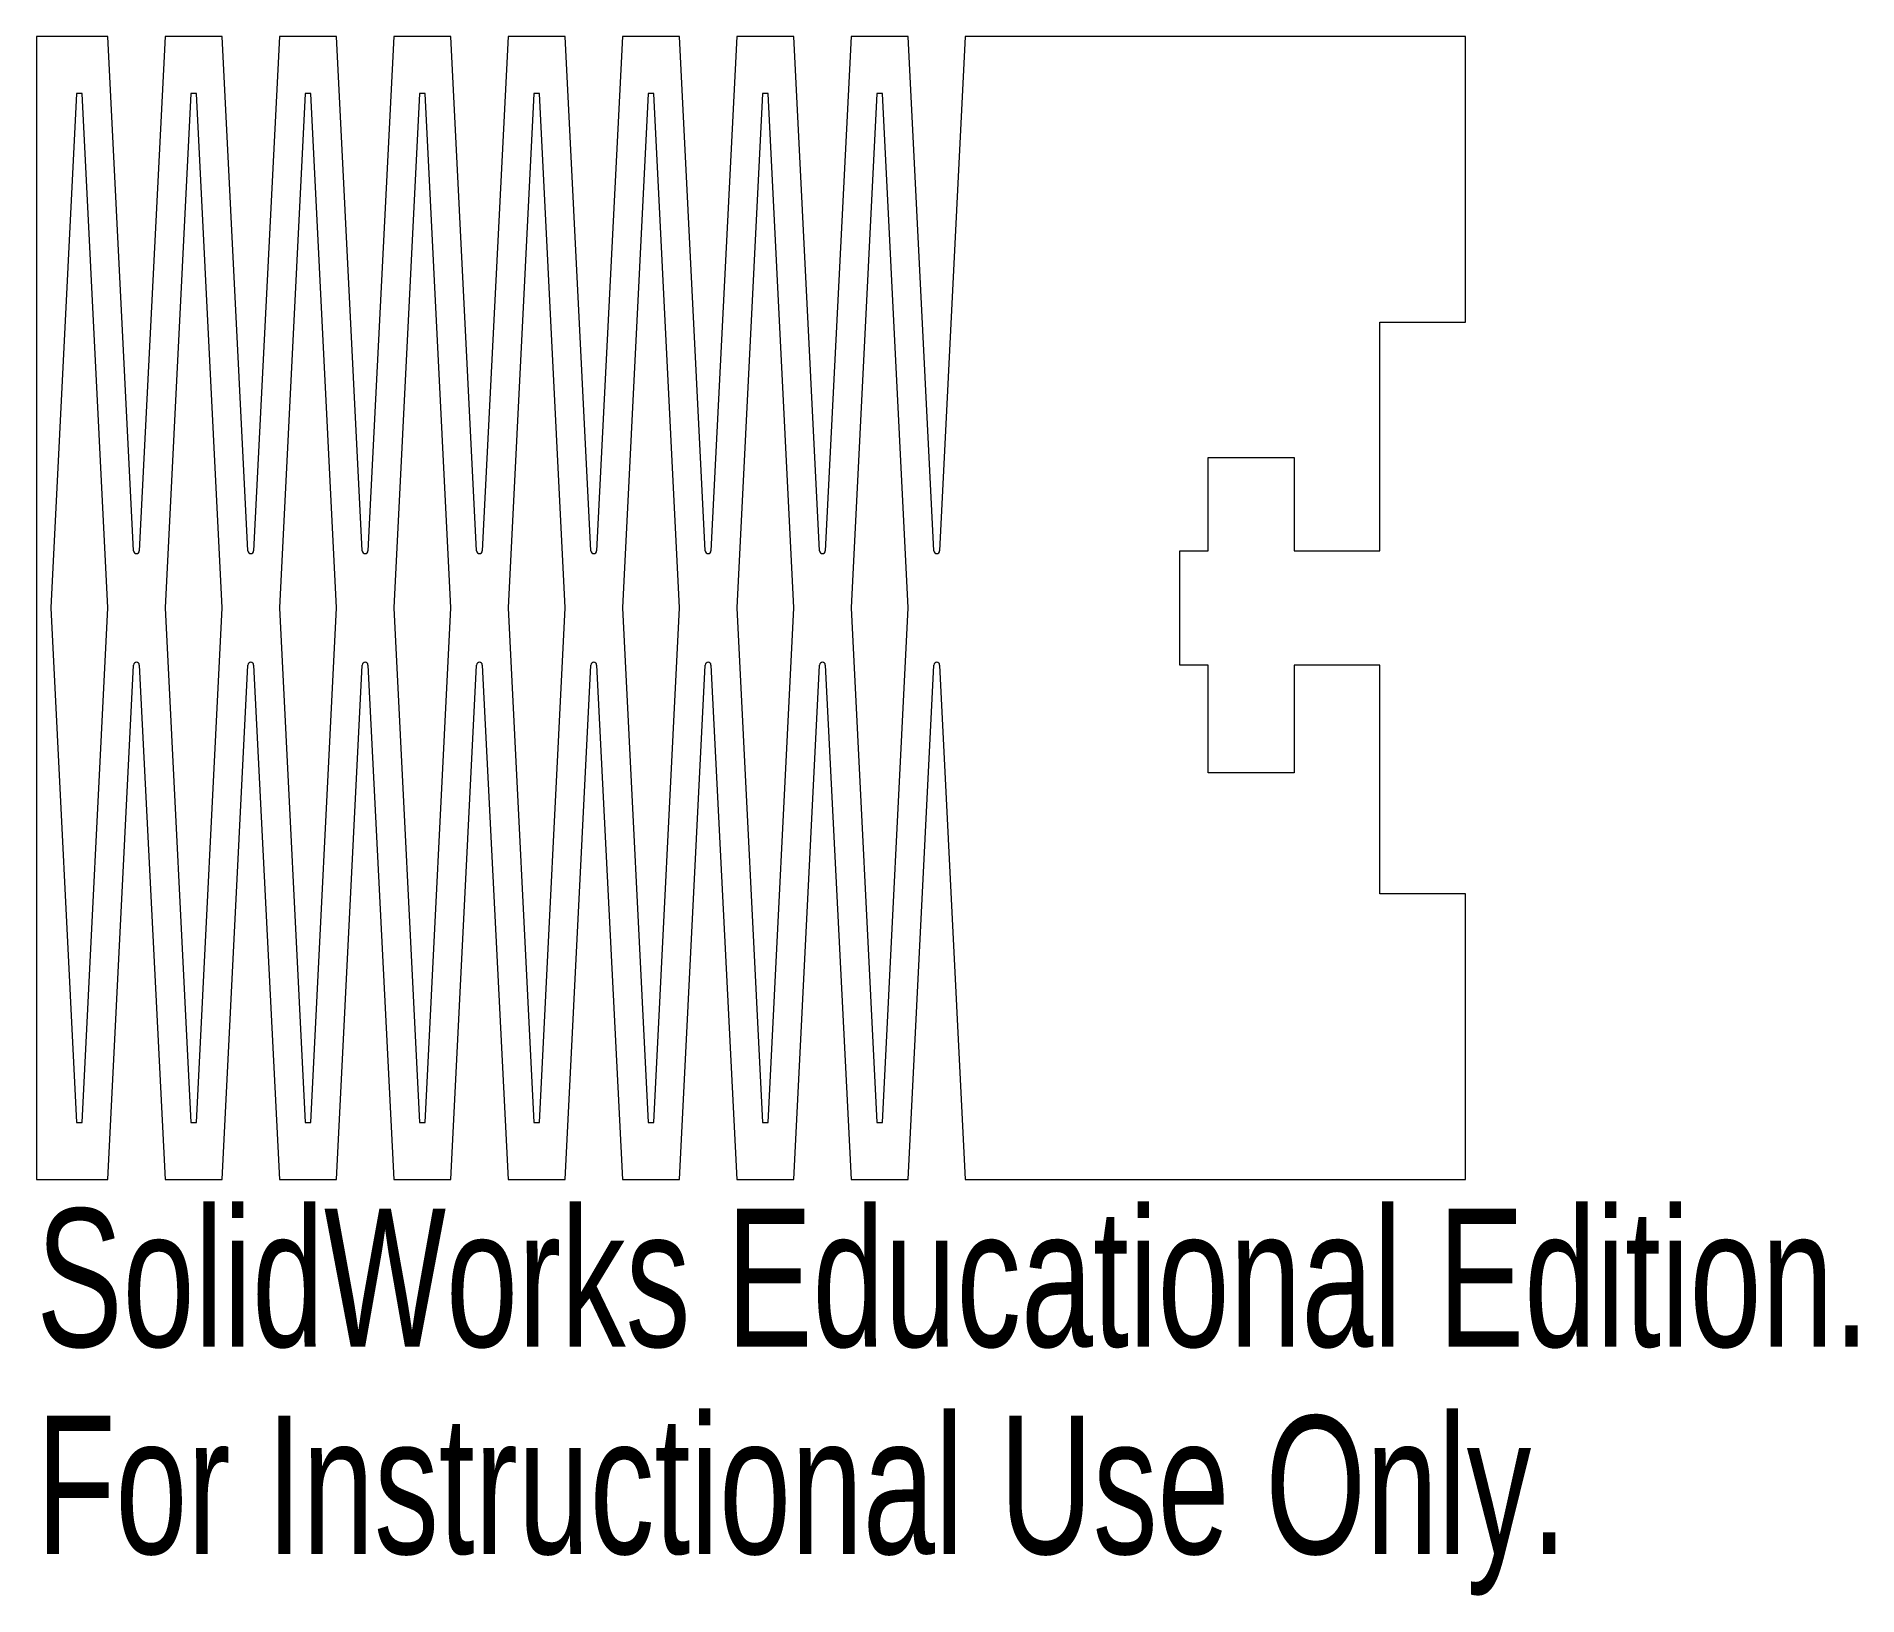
# Model space of a CAD drawing. Header units: millimetres. Extents: x -25 to 38.7, y -34.6 to 20.
import ezdxf

# ---------------------------------------------------------------- set-up
doc = ezdxf.new("R2010")
doc.units = ezdxf.units.MM
doc.styles.add('SLDTEXTSTYLE0', font='TXT', dxfattribs={"width": 0.7})

msp = doc.modelspace()

# ---------------------------------------------------------------- linework, layer by layer
at = {"color": 7, "linetype": 'Continuous', "lineweight": 15}
for p, q in [((-25, 20), (-25, -20)), ((-22.5, 20), (-25, 20)), ((-21.6, 1.998), (-22.5, 20)), ((-20.5, 20), (-21.4, 1.998)), ((-18.5, 20), (-20.5, 20)), ((-17.6, 1.998), (-18.5, 20)), ((-16.5, 20), (-17.4, 1.998)), ((-14.5, 20), (-16.5, 20)), ((-13.6, 1.998), (-14.5, 20)), ((-12.5, 20), (-13.4, 1.998)), ((-10.5, 20), (-12.5, 20)), ((-9.6, 1.998), (-10.5, 20)), ((-8.5, 20), (-9.4, 1.998)), ((-6.5, 20), (-8.5, 20)), ((-5.6, 1.998), (-6.5, 20)), ((-4.5, 20), (-5.4, 1.998)), ((-2.5, 20), (-4.5, 20)), ((-1.6, 1.998), (-2.5, 20)), ((-0.5, 20), (-1.4, 1.998)), ((1.5, 20), (-0.5, 20)), ((2.4, 1.998), (1.5, 20)), ((3.5, 20), (2.6, 1.998)), ((5.5, 20), (3.5, 20)), ((6.4, 1.998), (5.5, 20)), ((7.5, 20), (6.6, 1.998)), ((25, 20), (7.5, 20)), ((25, 10), (25, 20)), ((-23.6, 18.002), (-24.5, 0)), ((-23.4, 18.002), (-23.6, 18.002)), ((-22.5, 0), (-23.4, 18.002)), ((-19.6, 18.002), (-20.5, 0)), ((-19.4, 18.002), (-19.6, 18.002)), ((-18.5, 0), (-19.4, 18.002)), ((-15.6, 18.002), (-16.5, 0)), ((-15.4, 18.002), (-15.6, 18.002)), ((-14.5, 0), (-15.4, 18.002)), ((-11.6, 18.002), (-12.5, 0)), ((-11.4, 18.002), (-11.6, 18.002)), ((-10.5, 0), (-11.4, 18.002)), ((-7.6, 18.002), (-8.5, 0)), ((-7.4, 18.002), (-7.6, 18.002)), ((-6.5, 0), (-7.4, 18.002)), ((-3.6, 18.002), (-4.5, 0)), ((-3.4, 18.002), (-3.6, 18.002)), ((-2.5, 0), (-3.4, 18.002)), ((0.4, 18.002), (-0.5, 0)), ((0.6, 18.002), (0.4, 18.002)), ((1.5, 0), (0.6, 18.002)), ((4.4, 18.002), (3.5, 0)), ((4.6, 18.002), (4.4, 18.002)), ((5.5, 0), (4.6, 18.002)), ((22, 10), (25, 10)), ((22, 2), (22, 10)), ((16, 5.266), (19, 5.266)), ((16, 2), (16, 5.266)), ((19, 5.266), (19, 2)), ((15, 2), (16, 2)), ((15, -2), (15, 2)), ((19, 2), (22, 2)), ((-24.5, 0), (-23.6, -18.002)), ((-23.4, -18.002), (-22.5, 0)), ((-20.5, 0), (-19.6, -18.002)), ((-19.4, -18.002), (-18.5, 0)), ((-16.5, 0), (-15.6, -18.002)), ((-15.4, -18.002), (-14.5, 0)), ((-12.5, 0), (-11.6, -18.002)), ((-11.4, -18.002), (-10.5, 0)), ((-8.5, 0), (-7.6, -18.002)), ((-7.4, -18.002), (-6.5, 0)), ((-4.5, 0), (-3.6, -18.002)), ((-3.4, -18.002), (-2.5, 0)), ((-0.5, 0), (0.4, -18.002)), ((0.6, -18.002), (1.5, 0)), ((3.5, 0), (4.4, -18.002)), ((4.6, -18.002), (5.5, 0)), ((-22.5, -20), (-21.6, -1.998)), ((-21.4, -1.998), (-20.5, -20)), ((-18.5, -20), (-17.6, -1.998)), ((-17.4, -1.998), (-16.5, -20)), ((-14.5, -20), (-13.6, -1.998)), ((-13.4, -1.998), (-12.5, -20)), ((-10.5, -20), (-9.6, -1.998)), ((-9.4, -1.998), (-8.5, -20)), ((-6.5, -20), (-5.6, -1.998)), ((-5.4, -1.998), (-4.5, -20)), ((-2.5, -20), (-1.6, -1.998)), ((-1.4, -1.998), (-0.5, -20)), ((1.5, -20), (2.4, -1.998)), ((2.6, -1.998), (3.5, -20)), ((5.5, -20), (6.4, -1.998)), ((6.6, -1.998), (7.5, -20)), ((16, -2), (15, -2)), ((16, -5.77), (16, -2)), ((19, -2), (19, -5.77)), ((22, -2), (19, -2)), ((22, -10), (22, -2)), ((19, -5.77), (16, -5.77)), ((25, -10), (22, -10)), ((25, -20), (25, -10)), ((-23.6, -18.002), (-23.4, -18.002)), ((-19.6, -18.002), (-19.4, -18.002)), ((-15.6, -18.002), (-15.4, -18.002)), ((-11.6, -18.002), (-11.4, -18.002)), ((-7.6, -18.002), (-7.4, -18.002)), ((-3.6, -18.002), (-3.4, -18.002)), ((0.4, -18.002), (0.6, -18.002)), ((4.4, -18.002), (4.6, -18.002)), ((-25, -20), (-22.5, -20)), ((-20.5, -20), (-18.5, -20)), ((-16.5, -20), (-14.5, -20)), ((-12.5, -20), (-10.5, -20)), ((-8.5, -20), (-6.5, -20)), ((-4.5, -20), (-2.5, -20)), ((-0.5, -20), (1.5, -20)), ((3.5, -20), (5.5, -20)), ((7.5, -20), (25, -20))]:
    msp.add_line(p, q, dxfattribs=at)
for centre, start, end in [((-21.5, 2.002), 182.86241, 357.13759), ((-17.5, 2.002), 182.86241, 357.13759), ((-13.5, 2.002), 182.86241, 357.13759), ((-9.5, 2.002), 182.86241, 357.13759), ((-5.5, 2.002), 182.86241, 357.13759), ((-1.5, 2.002), 182.86241, 357.13759), ((2.5, 2.002), 182.86241, 357.13759), ((6.5, 2.002), 182.86241, 357.13759), ((-21.5, -2.002), 2.86241, 177.13759), ((-17.5, -2.002), 2.86241, 177.13759), ((-13.5, -2.002), 2.86241, 177.13759), ((-9.5, -2.002), 2.86241, 177.13759), ((-5.5, -2.002), 2.86241, 177.13759), ((-1.5, -2.002), 2.86241, 177.13759), ((2.5, -2.002), 2.86241, 177.13759), ((6.5, -2.002), 2.86241, 177.13759)]:
    msp.add_arc(centre, 0.1, start, end, dxfattribs=at)

# ---------------------------------------------------------------- texts
at = {"color": 7, "linetype": 'Continuous', "char_height": 4.83362, "attachment_point": 1, "style": 'SLDTEXTSTYLE0'}
for s, insert in [('SolidWorks Educational Edition.', (-25, -21.02)), ('For Instructional Use Only.', (-25, -28.27))]:
    msp.add_mtext(s, dxfattribs=dict(at, insert=insert))

doc.saveas('drawing.dxf')
